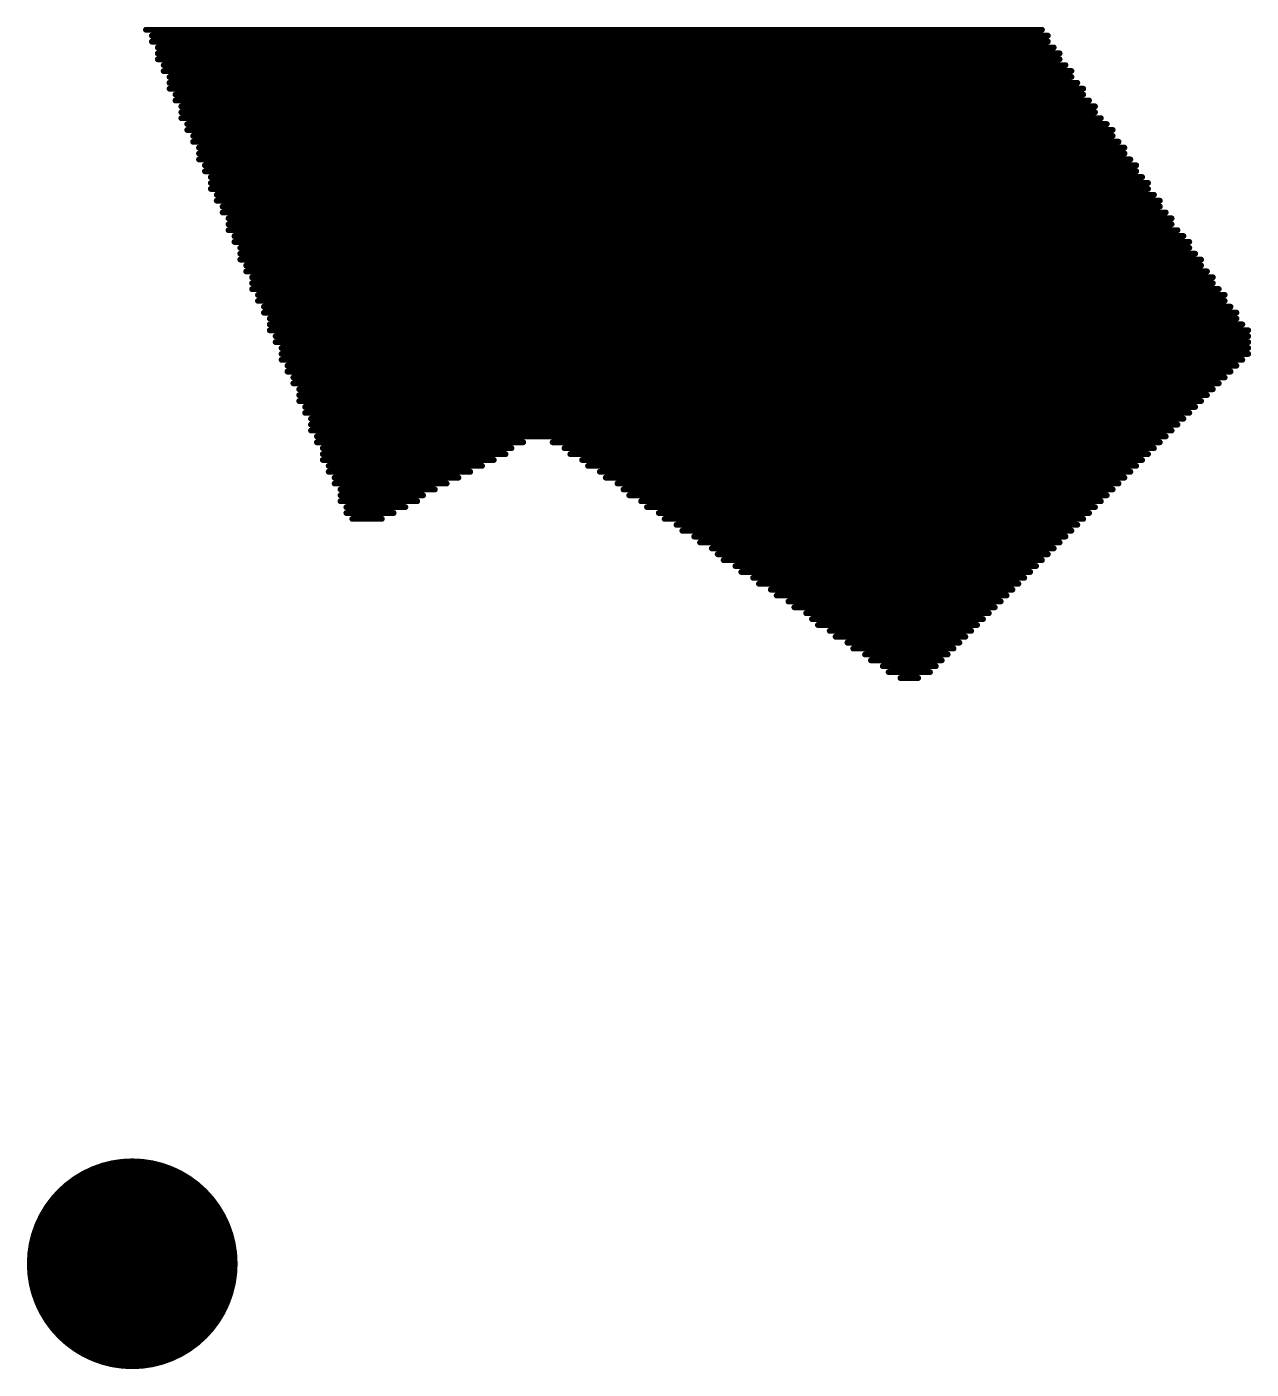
# Model space of a CAD drawing. Header units: millimetres. Extents: x 19 to 153, y 25 to 125.
# Drawn here: x 62.7 to 66.185, y 76.7 to 80.522 of the extents above; entities that cross this region are included whole.
import ezdxf

# ---------------------------------------------------------------- set-up
doc = ezdxf.new("R2010")
doc.units = ezdxf.units.MM
for name, color, linetype in [('MultiLayer', 9, 'Continuous'), ('TopOverlay', 2, 'Continuous'), ('ViaHoleLayer', 16, 'Continuous')]:
    doc.layers.add(name, color=color, linetype=linetype)

msp = doc.modelspace()

# ---------------------------------------------------------------- linework, layer by layer
at = {"layer": 'MultiLayer', "const_width": 0.3}
msp.add_lwpolyline([(62.85, 77, 1), (63.15, 77, 1)], format="xyb", close=True, dxfattribs=at)
at = {"layer": 'TopOverlay', "const_width": 0.0168}
for points in [[(63.0392, 80.5133), (65.5893, 80.5133)], [(63.056, 80.4965), (65.6061, 80.4965)], [(63.056, 80.4797), (65.6061, 80.4797)], [(63.0728, 80.4629), (65.6229, 80.4629)], [(63.0728, 80.4462), (65.6397, 80.4462)], [(63.0728, 80.4294), (65.6397, 80.4294)], [(63.0896, 80.4126), (65.6564, 80.4126)], [(63.0896, 80.3958), (65.6732, 80.3958)], [(63.1063, 80.3791), (65.6732, 80.3791)], [(63.1063, 80.3623), (65.69, 80.3623)], [(63.1063, 80.3455), (65.7068, 80.3455)], [(63.1231, 80.3287), (65.7068, 80.3287)], [(63.1231, 80.312), (65.7235, 80.312)], [(63.1399, 80.2952), (65.7403, 80.2952)], [(63.1399, 80.2784), (65.7403, 80.2784)], [(63.1399, 80.2616), (65.7571, 80.2616)], [(63.1567, 80.2448), (65.7739, 80.2448)], [(63.1567, 80.2281), (65.7906, 80.2281)], [(63.1734, 80.2113), (65.7906, 80.2113)], [(63.1734, 80.1945), (65.8074, 80.1945)], [(63.1902, 80.1777), (65.8242, 80.1777)], [(63.1902, 80.161), (65.8242, 80.161)], [(63.1902, 80.1442), (65.841, 80.1442)], [(63.207, 80.1274), (65.8578, 80.1274)], [(63.207, 80.1106), (65.8578, 80.1106)], [(63.2238, 80.0939), (65.8745, 80.0939)], [(63.2238, 80.0771), (65.8913, 80.0771)], [(63.2238, 80.0603), (65.8913, 80.0603)], [(63.2405, 80.0435), (65.9081, 80.0435)], [(63.2405, 80.0267), (65.9249, 80.0267)], [(63.2573, 80.01), (65.9249, 80.01)], [(63.2573, 79.9932), (65.9416, 79.9932)], [(63.2741, 79.9764), (65.9584, 79.9764)], [(63.2741, 79.9596), (65.9584, 79.9596)], [(63.2741, 79.9429), (65.9752, 79.9429)], [(63.2909, 79.9261), (65.992, 79.9261)], [(63.2909, 79.9093), (66.0087, 79.9093)], [(63.3077, 79.8925), (66.0087, 79.8925)], [(63.3077, 79.8758), (66.0255, 79.8758)], [(63.3077, 79.859), (66.0423, 79.859)], [(63.3244, 79.8422), (66.0423, 79.8422)], [(63.3244, 79.8254), (66.0591, 79.8254)], [(63.3412, 79.8086), (66.0759, 79.8086)], [(63.3412, 79.7919), (66.0759, 79.7919)], [(63.3412, 79.7751), (66.0926, 79.7751)], [(63.358, 79.7583), (66.1094, 79.7583)], [(63.358, 79.7415), (66.1094, 79.7415)], [(63.3748, 79.7248), (66.1262, 79.7248)], [(63.3748, 79.708), (66.143, 79.708)], [(63.3915, 79.6912), (66.143, 79.6912)], [(63.3915, 79.6744), (66.1597, 79.6744)], [(63.3915, 79.6577), (66.1765, 79.6577)], [(63.4083, 79.6409), (66.1765, 79.6409)], [(63.4083, 79.6241), (66.1765, 79.6241)], [(63.4251, 79.6073), (66.1765, 79.6073)], [(63.4251, 79.5905), (66.1765, 79.5905)], [(63.4251, 79.5738), (66.1597, 79.5738)], [(63.4419, 79.557), (66.143, 79.557)], [(63.4419, 79.5402), (66.1262, 79.5402)], [(63.4586, 79.5234), (66.1094, 79.5234)], [(63.4586, 79.5067), (66.0926, 79.5067)], [(63.4754, 79.4899), (66.0759, 79.4899)], [(63.4754, 79.4731), (66.0591, 79.4731)], [(63.4754, 79.4563), (66.0423, 79.4563)], [(63.4922, 79.4396), (66.0255, 79.4396)], [(63.4922, 79.4228), (66.0087, 79.4228)], [(63.509, 79.406), (65.992, 79.406)], [(63.509, 79.3892), (65.9752, 79.3892)], [(63.509, 79.3724), (65.9584, 79.3724)], [(63.5258, 79.3557), (65.9416, 79.3557)], [(63.5258, 79.3389), (64.113, 79.3389)], [(64.1968, 79.3389), (65.9249, 79.3389)], [(63.5425, 79.3221), (64.0794, 79.3221)], [(63.5425, 79.3053), (64.0626, 79.3053)], [(64.2304, 79.3221), (65.9081, 79.3221)], [(64.2472, 79.3053), (65.8913, 79.3053)], [(63.5425, 79.2886), (64.0291, 79.2886)], [(63.5593, 79.2718), (63.9955, 79.2718)], [(63.5593, 79.255), (63.962, 79.255)], [(64.2807, 79.2886), (65.8745, 79.2886)], [(64.2975, 79.2718), (65.8578, 79.2718)], [(64.331, 79.255), (65.841, 79.255)], [(63.5761, 79.2382), (63.9284, 79.2382)], [(63.5761, 79.2215), (63.8949, 79.2215)], [(64.3478, 79.2382), (65.8242, 79.2382)], [(64.3814, 79.2215), (65.8074, 79.2215)], [(63.5929, 79.2047), (63.8613, 79.2047)], [(63.5929, 79.1879), (63.8277, 79.1879)], [(64.3982, 79.2047), (65.7906, 79.2047)], [(64.4149, 79.1879), (65.7739, 79.1879)], [(63.5929, 79.1711), (63.811, 79.1711)], [(63.6096, 79.1543), (63.7774, 79.1543)], [(64.4485, 79.1711), (65.7571, 79.1711)], [(64.4653, 79.1543), (65.7403, 79.1543)], [(63.6096, 79.1376), (63.7439, 79.1376)], [(63.6264, 79.1208), (63.7103, 79.1208)], [(64.4988, 79.1376), (65.7235, 79.1376)], [(64.5156, 79.1208), (65.7068, 79.1208)], [(64.5492, 79.104), (65.69, 79.104)], [(64.5659, 79.0872), (65.6732, 79.0872)], [(64.5995, 79.0705), (65.6564, 79.0705)], [(64.6163, 79.0537), (65.6397, 79.0537)], [(64.6498, 79.0369), (65.6229, 79.0369)], [(64.6666, 79.0201), (65.6061, 79.0201)], [(64.6834, 79.0034), (65.5893, 79.0034)], [(64.7169, 78.9866), (65.5725, 78.9866)], [(64.7337, 78.9698), (65.5558, 78.9698)], [(64.7673, 78.953), (65.539, 78.953)], [(64.784, 78.9362), (65.5222, 78.9362)], [(64.8176, 78.9195), (65.5054, 78.9195)], [(64.8344, 78.9027), (65.4887, 78.9027)], [(64.8679, 78.8859), (65.4719, 78.8859)], [(64.8847, 78.8691), (65.4551, 78.8691)], [(64.9182, 78.8524), (65.4383, 78.8524)], [(64.935, 78.8356), (65.4216, 78.8356)], [(64.9518, 78.8188), (65.4048, 78.8188)], [(64.9854, 78.802), (65.388, 78.802)], [(65.0021, 78.7853), (65.3712, 78.7853)], [(65.0357, 78.7685), (65.3544, 78.7685)], [(65.0525, 78.7517), (65.3377, 78.7517)], [(65.086, 78.7349), (65.3209, 78.7349)], [(65.1028, 78.7181), (65.3041, 78.7181)], [(65.1363, 78.7014), (65.2873, 78.7014)], [(65.1531, 78.6846), (65.2706, 78.6846)], [(65.1867, 78.6678), (65.237, 78.6678)]]:
    msp.add_lwpolyline(points, dxfattribs=at)
at = {"layer": 'TopOverlay', "const_width": 0.00839}
for points in [[(63.035, 80.5133, 1), (63.0434, 80.5133, 1)], [(63.0518, 80.4965, 1), (63.0602, 80.4965, 1)], [(63.0518, 80.4797, 1), (63.0602, 80.4797, 1)], [(65.5851, 80.5133, 1), (65.5935, 80.5133, 1)], [(65.6019, 80.4965, 1), (65.6103, 80.4965, 1)], [(65.6019, 80.4797, 1), (65.6103, 80.4797, 1)], [(63.0686, 80.4629, 1), (63.077, 80.4629, 1)], [(63.0686, 80.4462, 1), (63.077, 80.4462, 1)], [(65.6187, 80.4629, 1), (65.6271, 80.4629, 1)], [(65.6355, 80.4462, 1), (65.6438, 80.4462, 1)], [(63.0686, 80.4294, 1), (63.077, 80.4294, 1)], [(63.0854, 80.4126, 1), (63.0937, 80.4126, 1)], [(65.6355, 80.4294, 1), (65.6438, 80.4294, 1)], [(65.6522, 80.4126, 1), (65.6606, 80.4126, 1)], [(63.0854, 80.3958, 1), (63.0937, 80.3958, 1)], [(63.1021, 80.3791, 1), (63.1105, 80.3791, 1)], [(63.1021, 80.3623, 1), (63.1105, 80.3623, 1)], [(65.669, 80.3958, 1), (65.6774, 80.3958, 1)], [(65.669, 80.3791, 1), (65.6774, 80.3791, 1)], [(65.6858, 80.3623, 1), (65.6942, 80.3623, 1)], [(63.1021, 80.3455, 1), (63.1105, 80.3455, 1)], [(63.1189, 80.3287, 1), (63.1273, 80.3287, 1)], [(65.7026, 80.3455, 1), (65.711, 80.3455, 1)], [(65.7026, 80.3287, 1), (65.711, 80.3287, 1)], [(63.1189, 80.312, 1), (63.1273, 80.312, 1)], [(63.1357, 80.2952, 1), (63.1441, 80.2952, 1)], [(65.7193, 80.312, 1), (65.7277, 80.312, 1)], [(65.7361, 80.2952, 1), (65.7445, 80.2952, 1)], [(63.1357, 80.2784, 1), (63.1441, 80.2784, 1)], [(63.1357, 80.2616, 1), (63.1441, 80.2616, 1)], [(65.7361, 80.2784, 1), (65.7445, 80.2784, 1)], [(65.7529, 80.2616, 1), (65.7613, 80.2616, 1)], [(63.1525, 80.2448, 1), (63.1609, 80.2448, 1)], [(63.1525, 80.2281, 1), (63.1609, 80.2281, 1)], [(63.1692, 80.2113, 1), (63.1776, 80.2113, 1)], [(65.7697, 80.2448, 1), (65.7781, 80.2448, 1)], [(65.7865, 80.2281, 1), (65.7948, 80.2281, 1)], [(65.7865, 80.2113, 1), (65.7948, 80.2113, 1)], [(63.1692, 80.1945, 1), (63.1776, 80.1945, 1)], [(63.186, 80.1777, 1), (63.1944, 80.1777, 1)], [(65.8032, 80.1945, 1), (65.8116, 80.1945, 1)], [(65.82, 80.1777, 1), (65.8284, 80.1777, 1)], [(63.186, 80.161, 1), (63.1944, 80.161, 1)], [(63.186, 80.1442, 1), (63.1944, 80.1442, 1)], [(65.82, 80.161, 1), (65.8284, 80.161, 1)], [(65.8368, 80.1442, 1), (65.8452, 80.1442, 1)], [(63.2028, 80.1274, 1), (63.2112, 80.1274, 1)], [(63.2028, 80.1106, 1), (63.2112, 80.1106, 1)], [(63.2196, 80.0939, 1), (63.228, 80.0939, 1)], [(65.8536, 80.1274, 1), (65.8619, 80.1274, 1)], [(65.8536, 80.1106, 1), (65.8619, 80.1106, 1)], [(65.8703, 80.0939, 1), (65.8787, 80.0939, 1)], [(63.2196, 80.0771, 1), (63.228, 80.0771, 1)], [(63.2196, 80.0603, 1), (63.228, 80.0603, 1)], [(65.8871, 80.0771, 1), (65.8955, 80.0771, 1)], [(65.8871, 80.0603, 1), (65.8955, 80.0603, 1)], [(63.2364, 80.0435, 1), (63.2447, 80.0435, 1)], [(63.2364, 80.0267, 1), (63.2447, 80.0267, 1)], [(65.9039, 80.0435, 1), (65.9123, 80.0435, 1)], [(65.9207, 80.0267, 1), (65.9291, 80.0267, 1)], [(63.2531, 80.01, 1), (63.2615, 80.01, 1)], [(63.2531, 79.9932, 1), (63.2615, 79.9932, 1)], [(65.9207, 80.01, 1), (65.9291, 80.01, 1)], [(65.9374, 79.9932, 1), (65.9458, 79.9932, 1)], [(63.2699, 79.9764, 1), (63.2783, 79.9764, 1)], [(63.2699, 79.9596, 1), (63.2783, 79.9596, 1)], [(63.2699, 79.9429, 1), (63.2783, 79.9429, 1)], [(65.9542, 79.9764, 1), (65.9626, 79.9764, 1)], [(65.9542, 79.9596, 1), (65.9626, 79.9596, 1)], [(65.971, 79.9429, 1), (65.9794, 79.9429, 1)], [(63.2867, 79.9261, 1), (63.2951, 79.9261, 1)], [(63.2867, 79.9093, 1), (63.2951, 79.9093, 1)], [(65.9878, 79.9261, 1), (65.9962, 79.9261, 1)], [(66.0046, 79.9093, 1), (66.0129, 79.9093, 1)], [(63.3035, 79.8925, 1), (63.3118, 79.8925, 1)], [(63.3035, 79.8758, 1), (63.3118, 79.8758, 1)], [(66.0046, 79.8925, 1), (66.0129, 79.8925, 1)], [(66.0213, 79.8758, 1), (66.0297, 79.8758, 1)], [(63.3035, 79.859, 1), (63.3118, 79.859, 1)], [(63.3202, 79.8422, 1), (63.3286, 79.8422, 1)], [(66.0381, 79.859, 1), (66.0465, 79.859, 1)], [(66.0381, 79.8422, 1), (66.0465, 79.8422, 1)], [(63.3202, 79.8254, 1), (63.3286, 79.8254, 1)], [(63.337, 79.8086, 1), (63.3454, 79.8086, 1)], [(63.337, 79.7919, 1), (63.3454, 79.7919, 1)], [(66.0549, 79.8254, 1), (66.0633, 79.8254, 1)], [(66.0717, 79.8086, 1), (66.08, 79.8086, 1)], [(66.0717, 79.7919, 1), (66.08, 79.7919, 1)], [(63.337, 79.7751, 1), (63.3454, 79.7751, 1)], [(63.3538, 79.7583, 1), (63.3622, 79.7583, 1)], [(66.0884, 79.7751, 1), (66.0968, 79.7751, 1)], [(66.1052, 79.7583, 1), (66.1136, 79.7583, 1)], [(63.3538, 79.7415, 1), (63.3622, 79.7415, 1)], [(63.3706, 79.7248, 1), (63.379, 79.7248, 1)], [(66.1052, 79.7415, 1), (66.1136, 79.7415, 1)], [(66.122, 79.7248, 1), (66.1304, 79.7248, 1)], [(63.3706, 79.708, 1), (63.379, 79.708, 1)], [(63.3873, 79.6912, 1), (63.3957, 79.6912, 1)], [(63.3873, 79.6744, 1), (63.3957, 79.6744, 1)], [(66.1388, 79.708, 1), (66.1472, 79.708, 1)], [(66.1388, 79.6912, 1), (66.1472, 79.6912, 1)], [(66.1555, 79.6744, 1), (66.1639, 79.6744, 1)], [(63.3873, 79.6577, 1), (63.3957, 79.6577, 1)], [(63.4041, 79.6409, 1), (63.4125, 79.6409, 1)], [(66.1723, 79.6577, 1), (66.1807, 79.6577, 1)], [(66.1723, 79.6409, 1), (66.1807, 79.6409, 1)], [(63.4041, 79.6241, 1), (63.4125, 79.6241, 1)], [(63.4209, 79.6073, 1), (63.4293, 79.6073, 1)], [(66.1723, 79.6241, 1), (66.1807, 79.6241, 1)], [(66.1723, 79.6073, 1), (66.1807, 79.6073, 1)], [(63.4209, 79.5905, 1), (63.4293, 79.5905, 1)], [(63.4209, 79.5738, 1), (63.4293, 79.5738, 1)], [(66.1555, 79.5738, 1), (66.1639, 79.5738, 1)], [(66.1723, 79.5905, 1), (66.1807, 79.5905, 1)], [(63.4377, 79.557, 1), (63.4461, 79.557, 1)], [(63.4377, 79.5402, 1), (63.4461, 79.5402, 1)], [(63.4545, 79.5234, 1), (63.4628, 79.5234, 1)], [(66.1052, 79.5234, 1), (66.1136, 79.5234, 1)], [(66.122, 79.5402, 1), (66.1304, 79.5402, 1)], [(66.1388, 79.557, 1), (66.1472, 79.557, 1)], [(63.4545, 79.5067, 1), (63.4628, 79.5067, 1)], [(63.4712, 79.4899, 1), (63.4796, 79.4899, 1)], [(66.0717, 79.4899, 1), (66.08, 79.4899, 1)], [(66.0884, 79.5067, 1), (66.0968, 79.5067, 1)], [(63.4712, 79.4731, 1), (63.4796, 79.4731, 1)], [(63.4712, 79.4563, 1), (63.4796, 79.4563, 1)], [(66.0381, 79.4563, 1), (66.0465, 79.4563, 1)], [(66.0549, 79.4731, 1), (66.0633, 79.4731, 1)], [(63.488, 79.4396, 1), (63.4964, 79.4396, 1)], [(63.488, 79.4228, 1), (63.4964, 79.4228, 1)], [(63.5048, 79.406, 1), (63.5132, 79.406, 1)], [(65.9878, 79.406, 1), (65.9962, 79.406, 1)], [(66.0046, 79.4228, 1), (66.0129, 79.4228, 1)], [(66.0213, 79.4396, 1), (66.0297, 79.4396, 1)], [(63.5048, 79.3892, 1), (63.5132, 79.3892, 1)], [(63.5048, 79.3724, 1), (63.5132, 79.3724, 1)], [(65.9542, 79.3724, 1), (65.9626, 79.3724, 1)], [(65.971, 79.3892, 1), (65.9794, 79.3892, 1)], [(63.5216, 79.3557, 1), (63.53, 79.3557, 1)], [(63.5216, 79.3389, 1), (63.53, 79.3389, 1)], [(64.1088, 79.3389, 1), (64.1171, 79.3389, 1)], [(64.1926, 79.3389, 1), (64.201, 79.3389, 1)], [(65.9207, 79.3389, 1), (65.9291, 79.3389, 1)], [(65.9374, 79.3557, 1), (65.9458, 79.3557, 1)], [(63.5383, 79.3221, 1), (63.5467, 79.3221, 1)], [(63.5383, 79.3053, 1), (63.5467, 79.3053, 1)], [(64.0584, 79.3053, 1), (64.0668, 79.3053, 1)], [(64.0752, 79.3221, 1), (64.0836, 79.3221, 1)], [(64.2262, 79.3221, 1), (64.2346, 79.3221, 1)], [(64.243, 79.3053, 1), (64.2514, 79.3053, 1)], [(65.8871, 79.3053, 1), (65.8955, 79.3053, 1)], [(65.9039, 79.3221, 1), (65.9123, 79.3221, 1)], [(63.5383, 79.2886, 1), (63.5467, 79.2886, 1)], [(63.5551, 79.2718, 1), (63.5635, 79.2718, 1)], [(63.5551, 79.255, 1), (63.5635, 79.255, 1)], [(63.9578, 79.255, 1), (63.9662, 79.255, 1)], [(63.9913, 79.2718, 1), (63.9997, 79.2718, 1)], [(64.0249, 79.2886, 1), (64.0333, 79.2886, 1)], [(64.2765, 79.2886, 1), (64.2849, 79.2886, 1)], [(64.2933, 79.2718, 1), (64.3017, 79.2718, 1)], [(64.3269, 79.255, 1), (64.3352, 79.255, 1)], [(65.8368, 79.255, 1), (65.8452, 79.255, 1)], [(65.8536, 79.2718, 1), (65.8619, 79.2718, 1)], [(65.8703, 79.2886, 1), (65.8787, 79.2886, 1)], [(63.5719, 79.2382, 1), (63.5803, 79.2382, 1)], [(63.5719, 79.2215, 1), (63.5803, 79.2215, 1)], [(63.8907, 79.2215, 1), (63.899, 79.2215, 1)], [(63.9242, 79.2382, 1), (63.9326, 79.2382, 1)], [(64.3436, 79.2382, 1), (64.352, 79.2382, 1)], [(64.3772, 79.2215, 1), (64.3856, 79.2215, 1)], [(65.8032, 79.2215, 1), (65.8116, 79.2215, 1)], [(65.82, 79.2382, 1), (65.8284, 79.2382, 1)], [(63.5887, 79.2047, 1), (63.5971, 79.2047, 1)], [(63.5887, 79.1879, 1), (63.5971, 79.1879, 1)], [(63.8235, 79.1879, 1), (63.8319, 79.1879, 1)], [(63.8571, 79.2047, 1), (63.8655, 79.2047, 1)], [(64.394, 79.2047, 1), (64.4024, 79.2047, 1)], [(64.4107, 79.1879, 1), (64.4191, 79.1879, 1)], [(65.7697, 79.1879, 1), (65.7781, 79.1879, 1)], [(65.7865, 79.2047, 1), (65.7948, 79.2047, 1)], [(63.5887, 79.1711, 1), (63.5971, 79.1711, 1)], [(63.6054, 79.1543, 1), (63.6138, 79.1543, 1)], [(63.7732, 79.1543, 1), (63.7816, 79.1543, 1)], [(63.8068, 79.1711, 1), (63.8152, 79.1711, 1)], [(64.4443, 79.1711, 1), (64.4527, 79.1711, 1)], [(64.4611, 79.1543, 1), (64.4695, 79.1543, 1)], [(65.7361, 79.1543, 1), (65.7445, 79.1543, 1)], [(65.7529, 79.1711, 1), (65.7613, 79.1711, 1)], [(63.6054, 79.1376, 1), (63.6138, 79.1376, 1)], [(63.6222, 79.1208, 1), (63.6306, 79.1208, 1)], [(63.7061, 79.1208, 1), (63.7145, 79.1208, 1)], [(63.7397, 79.1376, 1), (63.7481, 79.1376, 1)], [(64.4946, 79.1376, 1), (64.503, 79.1376, 1)], [(64.5114, 79.1208, 1), (64.5198, 79.1208, 1)], [(64.545, 79.104, 1), (64.5533, 79.104, 1)], [(65.6858, 79.104, 1), (65.6942, 79.104, 1)], [(65.7026, 79.1208, 1), (65.711, 79.1208, 1)], [(65.7193, 79.1376, 1), (65.7277, 79.1376, 1)], [(64.5617, 79.0872, 1), (64.5701, 79.0872, 1)], [(64.5953, 79.0705, 1), (64.6037, 79.0705, 1)], [(65.6522, 79.0705, 1), (65.6606, 79.0705, 1)], [(65.669, 79.0872, 1), (65.6774, 79.0872, 1)], [(64.6121, 79.0537, 1), (64.6205, 79.0537, 1)], [(64.6456, 79.0369, 1), (64.654, 79.0369, 1)], [(65.6187, 79.0369, 1), (65.6271, 79.0369, 1)], [(65.6355, 79.0537, 1), (65.6438, 79.0537, 1)], [(64.6624, 79.0201, 1), (64.6708, 79.0201, 1)], [(64.6792, 79.0034, 1), (64.6876, 79.0034, 1)], [(64.7127, 78.9866, 1), (64.7211, 78.9866, 1)], [(65.5684, 78.9866, 1), (65.5767, 78.9866, 1)], [(65.5851, 79.0034, 1), (65.5935, 79.0034, 1)], [(65.6019, 79.0201, 1), (65.6103, 79.0201, 1)], [(64.7295, 78.9698, 1), (64.7379, 78.9698, 1)], [(64.7631, 78.953, 1), (64.7714, 78.953, 1)], [(65.5348, 78.953, 1), (65.5432, 78.953, 1)], [(65.5516, 78.9698, 1), (65.56, 78.9698, 1)], [(64.7798, 78.9362, 1), (64.7882, 78.9362, 1)], [(64.8134, 78.9195, 1), (64.8218, 78.9195, 1)], [(65.5012, 78.9195, 1), (65.5096, 78.9195, 1)], [(65.518, 78.9362, 1), (65.5264, 78.9362, 1)], [(64.8302, 78.9027, 1), (64.8386, 78.9027, 1)], [(64.8637, 78.8859, 1), (64.8721, 78.8859, 1)], [(65.4677, 78.8859, 1), (65.4761, 78.8859, 1)], [(65.4845, 78.9027, 1), (65.4929, 78.9027, 1)], [(64.8805, 78.8691, 1), (64.8889, 78.8691, 1)], [(64.9141, 78.8524, 1), (64.9224, 78.8524, 1)], [(64.9308, 78.8356, 1), (64.9392, 78.8356, 1)], [(65.4174, 78.8356, 1), (65.4257, 78.8356, 1)], [(65.4341, 78.8524, 1), (65.4425, 78.8524, 1)], [(65.4509, 78.8691, 1), (65.4593, 78.8691, 1)], [(64.9476, 78.8188, 1), (64.956, 78.8188, 1)], [(64.9812, 78.802, 1), (64.9895, 78.802, 1)], [(65.3838, 78.802, 1), (65.3922, 78.802, 1)], [(65.4006, 78.8188, 1), (65.409, 78.8188, 1)], [(64.9979, 78.7853, 1), (65.0063, 78.7853, 1)], [(65.0315, 78.7685, 1), (65.0399, 78.7685, 1)], [(65.3503, 78.7685, 1), (65.3586, 78.7685, 1)], [(65.367, 78.7853, 1), (65.3754, 78.7853, 1)], [(65.0483, 78.7517, 1), (65.0567, 78.7517, 1)], [(65.0818, 78.7349, 1), (65.0902, 78.7349, 1)], [(65.0986, 78.7181, 1), (65.107, 78.7181, 1)], [(65.2999, 78.7181, 1), (65.3083, 78.7181, 1)], [(65.3167, 78.7349, 1), (65.3251, 78.7349, 1)], [(65.3335, 78.7517, 1), (65.3419, 78.7517, 1)], [(65.1322, 78.7014, 1), (65.1405, 78.7014, 1)], [(65.1489, 78.6846, 1), (65.1573, 78.6846, 1)], [(65.2664, 78.6846, 1), (65.2748, 78.6846, 1)], [(65.2831, 78.7014, 1), (65.2915, 78.7014, 1)], [(65.1825, 78.6678, 1), (65.1909, 78.6678, 1)], [(65.2328, 78.6678, 1), (65.2412, 78.6678, 1)]]:
    msp.add_lwpolyline(points, format="xyb", close=True, dxfattribs=at)
at = {"layer": 'ViaHoleLayer', "const_width": 0.2}
msp.add_lwpolyline([(62.9, 77, 1), (63.1, 77, 1)], format="xyb", close=True, dxfattribs=at)

doc.saveas('drawing.dxf')
